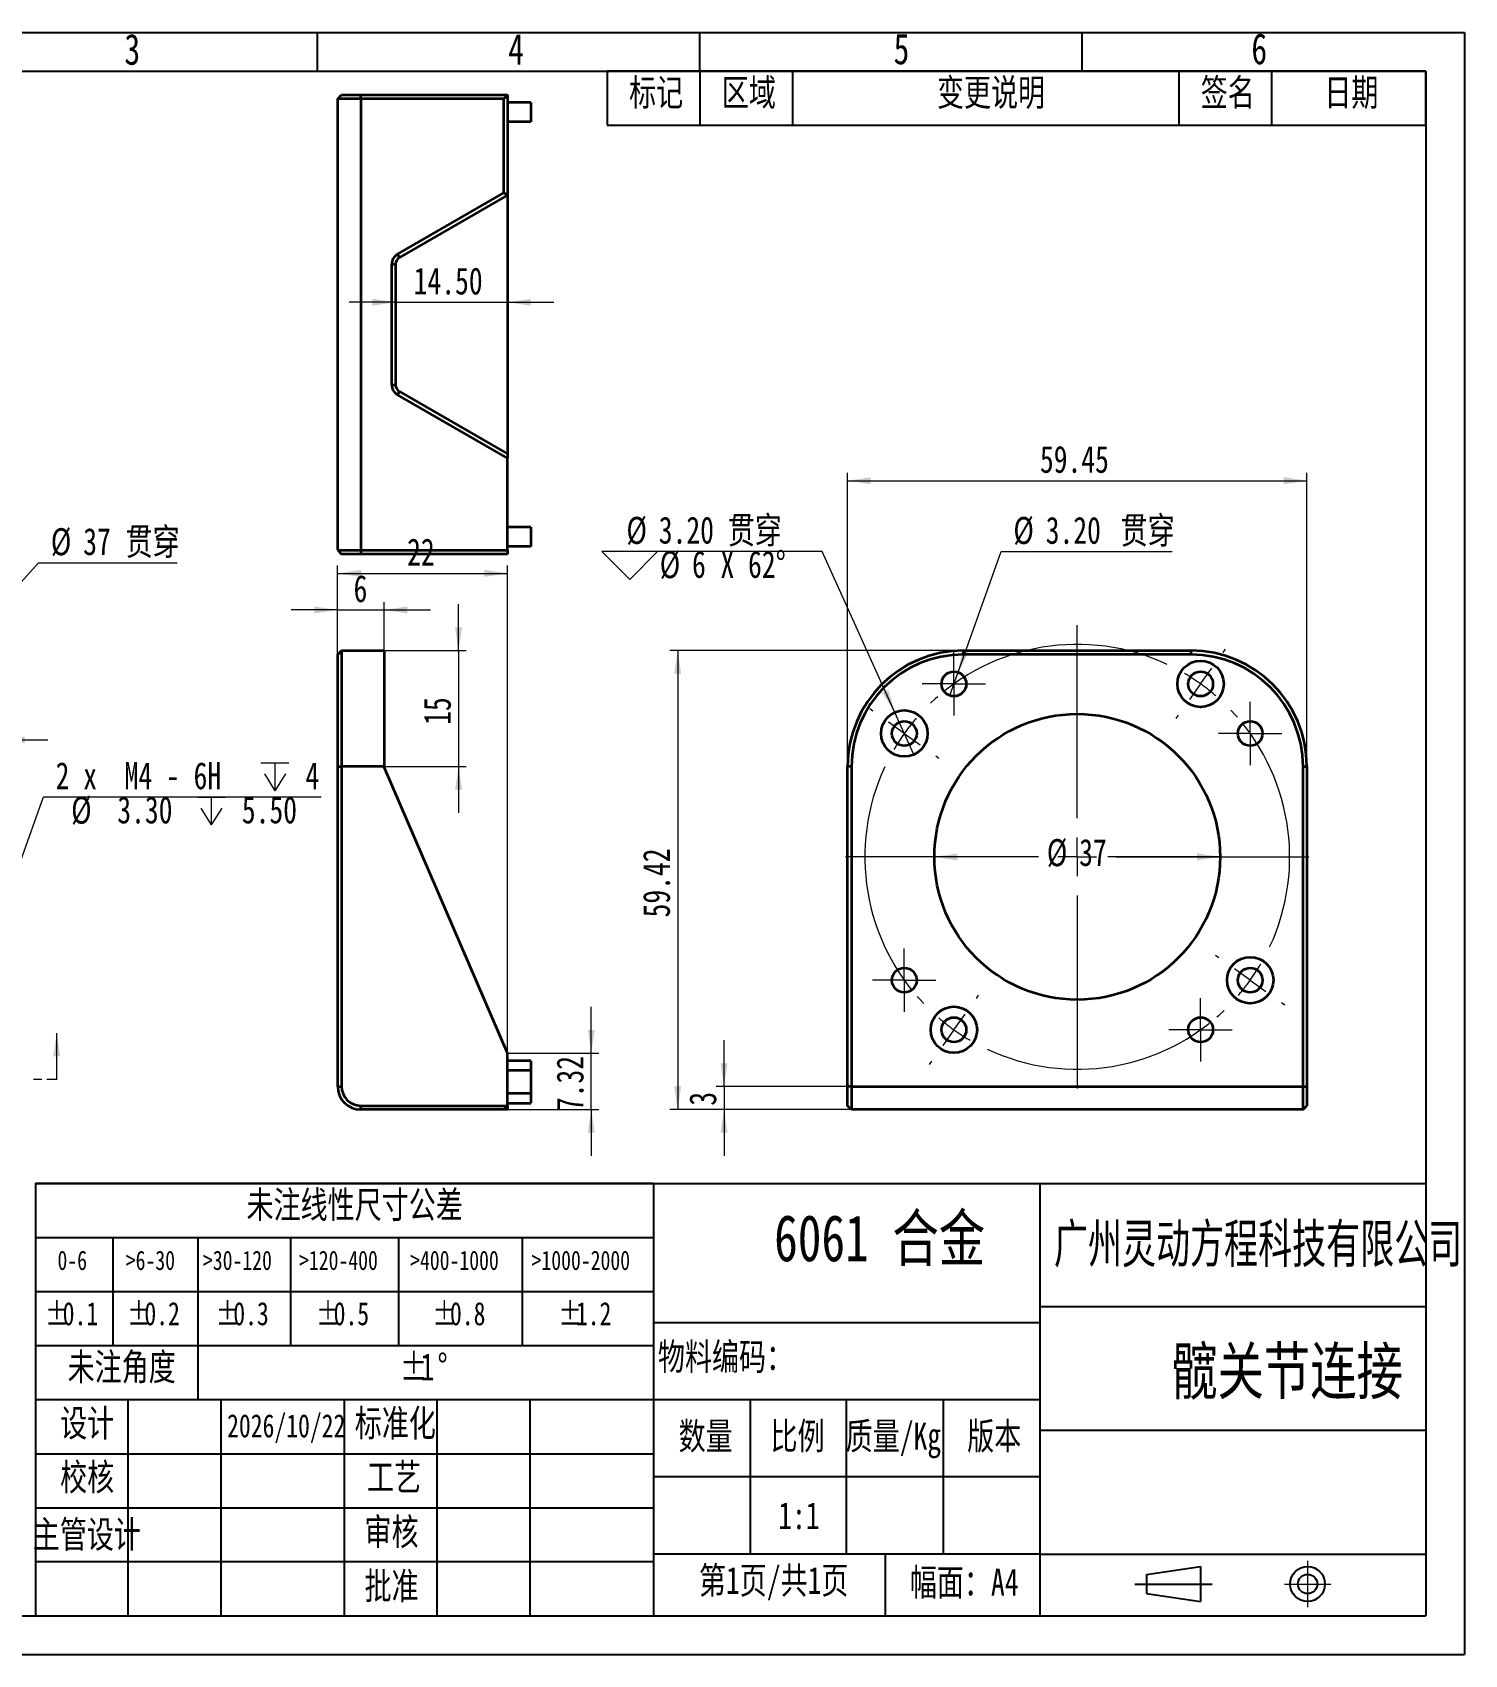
# Model space of a CAD drawing. Header units: millimetres. Extents: x 0 to 297, y 0 to 210.
# Drawn here: x 111.6 to 297, y 0 to 210 of the extents above; entities that cross this region are included whole.
import ezdxf

# ---------------------------------------------------------------- set-up
doc = ezdxf.new("R2010")
doc.units = ezdxf.units.MM
for name, pattern in [('SLD-中心线', [34.29, 30.48, -1.27, 1.27, -1.27]), ('SLD-实线', [0]), ('SLD-虚线', [1.905, 1.27, -0.635])]:
    doc.linetypes.add(name, pattern=pattern)
for name, color, linetype in [('中心线层', 1, 'SLD-中心线'), ('尺寸线层', 83, 'SLD-实线'), ('文本', 7, 'SLD-实线'), ('细实线层', 7, 'SLD-实线')]:
    doc.layers.add(name, color=color, linetype=linetype)
doc.layers.add('粗实线层', color=7, linetype='SLD-实线', lineweight=35)
doc.styles.add('SLDTEXTSTYLE0', font='长仿宋体', dxfattribs={"bigfont": 'bigfont'})
doc.styles.add('SLDTEXTSTYLE1', font='长仿宋体')
doc.styles.add('SLDTEXTSTYLE2', font='长仿宋体', dxfattribs={"width": 0.880888, "bigfont": 'bigfont'})
doc.styles.add('SLDTEXTSTYLE3', font='长仿宋体')
doc.dimstyles.new('SLDDIMSTYLE0', dxfattribs={"dimtxt": 3.5, "dimasz": 3, "dimexe": 0, "dimexo": 0.0625, "dimgap": 0.875, "dimtad": 2, "dimrnd": 1e-09, "dimzin": 12, "dimdsep": 46, "dimtxsty": 'SLDTEXTSTYLE3', "dimsah": 1, "dimcen": 0.09, "dimadec": 0, "dimazin": 3, "dimtfac": 1, "dimtmove": 0, "dimatfit": 0, "dimfxl": 0, "dimfrac": 2, "dimtolj": 1, "dimtzin": 12, "dimarcsym": 0})
doc.dimstyles.new('SLDDIMSTYLE1', dxfattribs={"dimtxt": 3.5, "dimasz": 3, "dimexe": 0, "dimexo": 0.0625, "dimgap": 0.875, "dimtad": 2, "dimrnd": 1e-09, "dimzin": 12, "dimdsep": 46, "dimtxsty": 'SLDTEXTSTYLE3', "dimsah": 1, "dimcen": 0.09, "dimadec": 0, "dimazin": 3, "dimtfac": 1, "dimtofl": 0, "dimtmove": 0, "dimatfit": 3, "dimfxl": 0, "dimfrac": 2, "dimtolj": 1, "dimtzin": 12, "dimarcsym": 0})
doc.dimstyles.new('SLDDIMSTYLE2', dxfattribs={"dimtxt": 3.5, "dimasz": 3, "dimexe": 0, "dimexo": 0.0625, "dimgap": 0.875, "dimtad": 2, "dimrnd": 1e-09, "dimzin": 12, "dimdsep": 46, "dimtxsty": 'SLDTEXTSTYLE3', "dimsah": 1, "dimcen": 0, "dimadec": 0, "dimazin": 3, "dimtfac": 1, "dimtmove": 0, "dimatfit": 3, "dimfxl": 0, "dimfrac": 2, "dimtolj": 1, "dimtzin": 12, "dimarcsym": 0})
doc.dimstyles.new('SLDDIMSTYLE3', dxfattribs={"dimtxt": 3.5, "dimasz": 3, "dimexe": 0, "dimexo": 0.0625, "dimgap": 0.875, "dimtad": 0, "dimtih": 1, "dimtoh": 1, "dimrnd": 1e-09, "dimzin": 12, "dimdsep": 46, "dimtxsty": 'SLDTEXTSTYLE3', "dimblk1": 'NONE', "dimsah": 1, "dimcen": 0, "dimadec": 0, "dimazin": 3, "dimtfac": 1, "dimtmove": 0, "dimatfit": 3, "dimldrblk": 'NONE', "dimfxl": 0, "dimfrac": 2, "dimtolj": 1, "dimtzin": 12, "dimarcsym": 0})
doc.dimstyles.new('SLDDIMSTYLE4', dxfattribs={"dimtxt": 3.5, "dimasz": 3, "dimexe": 0, "dimexo": 0.0625, "dimgap": 0.875, "dimtad": 0, "dimtih": 1, "dimtoh": 1, "dimrnd": 1e-09, "dimzin": 4, "dimdsep": 46, "dimtxsty": 'SLDTEXTSTYLE3', "dimblk1": 'NONE', "dimsah": 1, "dimcen": 0, "dimadec": 0, "dimazin": 1, "dimtfac": 1, "dimtmove": 0, "dimatfit": 3, "dimldrblk": 'NONE', "dimfxl": 0, "dimfrac": 2, "dimtolj": 1, "dimtzin": 12, "dimarcsym": 0})
doc.dimstyles.new('SLDDIMSTYLE5', dxfattribs={"dimtxt": 3.5, "dimasz": 3, "dimexe": 0, "dimexo": 0.0625, "dimgap": 0.875, "dimtad": 0, "dimtih": 1, "dimtoh": 1, "dimdec": 6, "dimrnd": 1e-09, "dimzin": 12, "dimdsep": 46, "dimtxsty": 'SLDTEXTSTYLE3', "dimblk1": 'NONE', "dimsah": 1, "dimcen": 0, "dimadec": 0, "dimazin": 3, "dimtfac": 1, "dimtmove": 0, "dimatfit": 3, "dimldrblk": 'NONE', "dimfxl": 0, "dimfrac": 2, "dimtolj": 1, "dimtzin": 12, "dimarcsym": 0})
doc.dimstyles.new('SLDDIMSTYLE8', dxfattribs={"dimtxt": 3.5, "dimasz": 3, "dimexe": 0, "dimexo": 0.0625, "dimgap": 0.875, "dimtad": 2, "dimrnd": 1e-09, "dimzin": 4, "dimdsep": 46, "dimtxsty": 'SLDTEXTSTYLE3', "dimsah": 1, "dimcen": 0.09, "dimadec": 0, "dimazin": 1, "dimtfac": 1, "dimtmove": 0, "dimatfit": 0, "dimfxl": 0, "dimfrac": 2, "dimtolj": 1, "dimtzin": 12, "dimarcsym": 0})

# ---------------------------------------------------------------- blocks, each defined once
blk = doc.blocks.new('SW_TABLEANNOTATION_0')
at = {"color": 0}
for p, q in [((0, 0), (0, -7)), ((0, 0), (12, 0)), ((0, 0), (0, -7)), ((106, 0), (0, 0)), ((12, 0), (12, -7)), ((12, 0), (24, 0)), ((24, 0), (24, -7)), ((24, 0), (74, 0)), ((74, 0), (74, -7)), ((74, 0), (86, 0)), ((86, 0), (86, -7)), ((86, 0), (106, 0)), ((106, 0), (106, -7)), ((106, -7), (106, 0)), ((0, -7), (12, -7)), ((0, -7), (106, -7)), ((12, -7), (24, -7)), ((24, -7), (74, -7)), ((74, -7), (86, -7)), ((86, -7), (106, -7))]:
    blk.add_line(p, q, dxfattribs=at)
at = {"color": 0, "char_height": 3.5, "attachment_point": 1, "style": 'SLDTEXTSTYLE0'}
for s, insert in [('标记', (2.85, -1.01)), ('区域', (14.85, -1.01)), ('变更说明', (42.7, -1.01)), ('签名', (76.85, -1.01)), ('日期', (92.85, -1.01))]:
    blk.add_mtext(s, dxfattribs=dict(at, insert=insert))
blk = doc.blocks.new('SW_TABLEANNOTATION_1')
at = {"color": 0}
for p, q in [((0, 0), (0, -7)), ((0, 0), (5, 0)), ((5, 0), (10, 0)), ((10, 0), (21, 0)), ((21, 0), (33, 0)), ((33, 0), (47, 0)), ((47, 0), (63, 0)), ((63, 0), (80, 0)), ((80, 0), (80, -7)), ((0, -7), (0, -14)), ((0, -7), (5, -7)), ((5, -7), (10, -7)), ((10, -7), (10, -14)), ((10, -7), (21, -7)), ((21, -7), (21, -14)), ((21, -7), (33, -7)), ((33, -7), (33, -14)), ((33, -7), (47, -7)), ((47, -7), (47, -14)), ((47, -7), (63, -7)), ((63, -7), (63, -14)), ((63, -7), (80, -7)), ((80, -7), (80, -14)), ((0, -14), (0, -21)), ((0, -14), (5, -14)), ((5, -14), (10, -14)), ((10, -14), (10, -21)), ((10, -14), (21, -14)), ((21, -14), (21, -21)), ((21, -14), (33, -14)), ((33, -14), (33, -21)), ((33, -14), (47, -14)), ((47, -14), (47, -21)), ((47, -14), (63, -14)), ((63, -14), (63, -21)), ((63, -14), (80, -14)), ((80, -14), (80, -21)), ((0, -21), (0, -28)), ((0, -21), (5, -21)), ((5, -21), (10, -21)), ((10, -21), (21, -21)), ((21, -21), (21, -28)), ((21, -21), (21, -28)), ((21, -21), (33, -21)), ((33, -21), (47, -21)), ((47, -21), (63, -21)), ((63, -21), (80, -21)), ((80, -21), (80, -28)), ((0, -28), (5, -28)), ((5, -28), (10, -28)), ((10, -28), (21, -28)), ((21, -28), (33, -28)), ((33, -28), (47, -28)), ((47, -28), (63, -28)), ((63, -28), (80, -28))]:
    blk.add_line(p, q, dxfattribs=at)
at = {"color": 0, "attachment_point": 1}
for s, insert, char_height, style in [('未注线性尺寸公差', (27.32, -1.01), 3.5, 'SLDTEXTSTYLE0'), ('0-6', (2.85, -8.72), 2.5, 'SLDTEXTSTYLE3'), ('>6-30', (11.69, -8.72), 2.5, 'SLDTEXTSTYLE3'), ('>30-120', (21.68, -8.72), 2.5, 'SLDTEXTSTYLE3'), ('>120-400', (34.12, -8.72), 2.5, 'SLDTEXTSTYLE3'), ('>400-1000', (48.5, -8.72), 2.5, 'SLDTEXTSTYLE3'), ('>1000-2000', (64.22, -8.72), 2.5, 'SLDTEXTSTYLE3'), ('%%p', (1.25, -15.37), 3, 'SLDTEXTSTYLE3'), ('0.1', (3.52, -15.37), 3, 'SLDTEXTSTYLE3'), ('%%p', (11.84, -15.37), 3, 'SLDTEXTSTYLE3'), ('0.2', (14.1, -15.37), 3, 'SLDTEXTSTYLE3'), ('%%p', (23.34, -15.37), 3, 'SLDTEXTSTYLE3'), ('0.3', (25.61, -15.37), 3, 'SLDTEXTSTYLE3'), ('%%p', (36.34, -15.37), 3, 'SLDTEXTSTYLE3'), ('0.5', (38.6, -15.37), 3, 'SLDTEXTSTYLE3'), ('%%p', (51.4, -15.37), 3, 'SLDTEXTSTYLE3'), ('0.8', (53.66, -15.37), 3, 'SLDTEXTSTYLE3'), ('%%p', (67.69, -15.37), 3, 'SLDTEXTSTYLE3'), ('1.2', (69.96, -15.37), 3, 'SLDTEXTSTYLE3'), ('未注角度', (4.16, -22.01), 3.5, 'SLDTEXTSTYLE0'), ('%%p', (47.19, -22.01), 3.5, 'SLDTEXTSTYLE3'), ('1', (49.84, -22.01), 3.5, 'SLDTEXTSTYLE3'), ('%%d', (52.04, -22.01), 3.5, 'SLDTEXTSTYLE3')]:
    blk.add_mtext(s, dxfattribs=dict(at, insert=insert, char_height=char_height, style=style))
blk = doc.blocks.new('_D')
at = {"layer": '尺寸线层', "linetype": 'SLD-实线', "lineweight": 18}
for p, q in [((183.95, 77.87), (183.95, 83.87)), ((173.12, 77.87), (184.95, 77.87)), ((183.95, 70.55), (183.95, 77.87)), ((173.12, 70.55), (184.95, 70.55)), ((183.95, 70.55), (183.95, 64.55))]:
    blk.add_line(p, q, dxfattribs=at)
for points in [[(183.95, 77.87), (184.4, 80.87), (183.5, 80.87)], [(183.95, 70.55), (183.5, 67.55), (184.4, 67.55)]]:
    blk.add_solid(points, dxfattribs=at)
at = {"layer": '尺寸线层', "linetype": 'SLD-实线', "lineweight": 18, "insert": (179.44, 70.35), "char_height": 3.5, "attachment_point": 1, "rotation": 90, "style": 'SLDTEXTSTYLE3'}
blk.add_mtext('7.32', dxfattribs=at)
blk = doc.blocks.new('_D_1')
at = {"layer": '尺寸线层', "linetype": 'SLD-实线', "lineweight": 18}
for p, q in [((166.77, 129.97), (166.77, 135.97)), ((157.12, 129.97), (167.77, 129.97)), ((166.77, 129.97), (166.77, 114.97)), ((157.12, 114.97), (167.77, 114.97)), ((166.77, 114.97), (166.77, 108.97))]:
    blk.add_line(p, q, dxfattribs=at)
for points in [[(166.77, 129.97), (167.22, 132.97), (166.32, 132.97)], [(166.77, 114.97), (166.32, 111.97), (167.22, 111.97)]]:
    blk.add_solid(points, dxfattribs=at)
at = {"layer": '尺寸线层', "linetype": 'SLD-实线', "lineweight": 18, "insert": (162.26, 120.36), "char_height": 3.5, "attachment_point": 1, "rotation": 90, "style": 'SLDTEXTSTYLE3'}
blk.add_mtext('15', dxfattribs=at)
blk = doc.blocks.new('_D_2')
at = {"layer": '尺寸线层', "linetype": 'SLD-实线', "lineweight": 18}
for p, q in [((151.12, 135.24), (145.12, 135.24)), ((151.12, 129.47), (151.12, 136.24)), ((151.12, 135.24), (157.12, 135.24)), ((157.12, 129.97), (157.12, 136.24)), ((157.12, 135.24), (163.12, 135.24))]:
    blk.add_line(p, q, dxfattribs=at)
for points in [[(151.12, 135.24), (148.12, 135.69), (148.12, 134.79)], [(157.12, 135.24), (160.12, 134.79), (160.12, 135.69)]]:
    blk.add_solid(points, dxfattribs=at)
at = {"layer": '尺寸线层', "linetype": 'SLD-实线', "lineweight": 18, "insert": (153.18, 139.75), "char_height": 3.5, "attachment_point": 1, "style": 'SLDTEXTSTYLE3'}
blk.add_mtext('6', dxfattribs=at)
blk = doc.blocks.new('_D_3')
at = {"layer": '尺寸线层', "linetype": 'SLD-实线', "lineweight": 18}
for p, q in [((151.12, 129.47), (151.12, 140.97)), ((173.12, 77.87), (173.12, 140.97)), ((151.12, 139.97), (173.12, 139.97))]:
    blk.add_line(p, q, dxfattribs=at)
for points in [[(151.12, 139.97), (154.12, 139.52), (154.12, 140.42)], [(173.12, 139.97), (170.12, 140.42), (170.12, 139.52)]]:
    blk.add_solid(points, dxfattribs=at)
at = {"layer": '尺寸线层', "linetype": 'SLD-实线', "lineweight": 18, "insert": (160.11, 144.49), "char_height": 3.5, "attachment_point": 1, "style": 'SLDTEXTSTYLE3'}
blk.add_mtext('22', dxfattribs=at)
blk = doc.blocks.new('_D_4')
at = {"layer": '尺寸线层', "linetype": 'SLD-实线', "lineweight": 18}
blk.add_line((265.36, 103.27), (250.81, 103.27), dxfattribs=at)
for points in [[(228.36, 103.27), (231.36, 102.82), (231.36, 103.72)], [(265.36, 103.27), (262.36, 103.72), (262.36, 102.82)]]:
    blk.add_solid(points, dxfattribs=at)
at = {"layer": '尺寸线层', "linetype": 'SLD-实线', "lineweight": 18, "char_height": 3.5, "attachment_point": 1, "style": 'SLDTEXTSTYLE3'}
for s, insert in [('%%c', (242.92, 105.57)), ('37', (247.11, 105.59))]:
    blk.add_mtext(s, dxfattribs=dict(at, insert=insert))
blk = doc.blocks.new('SW_SYMBOL_HOLE_SINK')
at = {"layer": '尺寸线层', "color": 0, "linetype": 'SLD-实线', "lineweight": 18}
for p, q in [((0, 875), (800, 75)), ((800, 75), (1600, 875))]:
    blk.add_line(p, q, dxfattribs=at)
blk = doc.blocks.new('_D_5')
at = {"layer": '尺寸线层', "linetype": 'SLD-实线', "lineweight": 18}
for p, q in [((213.82, 142.81), (185.32, 142.81)), ((223.24, 121.98), (213.82, 142.81)), ((225.71, 116.51), (223.24, 121.98))]:
    blk.add_line(p, q, dxfattribs=at)
blk.add_solid([(223.24, 121.98), (222.41, 124.9), (221.59, 124.53)], dxfattribs=at)
at = {"layer": '尺寸线层', "linetype": 'SLD-实线', "lineweight": 18, "xscale": 0.004511737089201878, "yscale": 0.004511737089201878, "zscale": 0.004511737089201878}
blk.add_blockref('SW_SYMBOL_HOLE_SINK', (185.32, 138.86), dxfattribs=at)
at = {"layer": '尺寸线层', "linetype": 'SLD-实线', "lineweight": 18, "char_height": 3.5, "attachment_point": 1}
for s, insert, style in [('%%c', (188.5, 147.29), 'SLDTEXTSTYLE3'), ('3.20 贯穿', (192.69, 147.32), 'SLDTEXTSTYLE0'), ('%%c', (192.81, 142.86), 'SLDTEXTSTYLE3'), ('6', (197, 142.89), 'SLDTEXTSTYLE3'), (' X 62°', (198.89, 142.89), 'SLDTEXTSTYLE3')]:
    blk.add_mtext(s, dxfattribs=dict(at, insert=insert, style=style))
blk = doc.blocks.new('_None')
blk = doc.blocks.new('_D_6')
at = {"layer": '尺寸线层', "linetype": 'SLD-实线', "lineweight": 18}
for p, q in [((231.43, 127.17), (237.01, 142.79)), ((237.01, 142.79), (259.16, 142.79)), ((230.36, 124.16), (231.43, 127.17))]:
    blk.add_line(p, q, dxfattribs=at)
blk.add_solid([(231.43, 127.17), (232.86, 129.84), (232.02, 130.15)], dxfattribs=at)
at = {"layer": '尺寸线层', "linetype": 'SLD-实线', "lineweight": 18, "char_height": 3.5, "attachment_point": 1}
for s, insert, style in [('%%c', (238.59, 147.28), 'SLDTEXTSTYLE3'), ('3.20', (242.78, 147.3), 'SLDTEXTSTYLE3'), (' 贯穿', (250.69, 147.3), 'SLDTEXTSTYLE0')]:
    blk.add_mtext(s, dxfattribs=dict(at, insert=insert, style=style))
blk = doc.blocks.new('_D_7')
at = {"layer": '尺寸线层', "linetype": 'SLD-实线', "lineweight": 18}
for p, q in [((232.14, 129.97), (194.14, 129.97)), ((195.14, 129.97), (195.14, 70.55)), ((217.64, 70.55), (194.14, 70.55))]:
    blk.add_line(p, q, dxfattribs=at)
for points in [[(195.14, 129.97), (194.69, 126.97), (195.59, 126.97)], [(195.14, 70.55), (195.59, 73.55), (194.69, 73.55)]]:
    blk.add_solid(points, dxfattribs=at)
at = {"layer": '尺寸线层', "linetype": 'SLD-实线', "lineweight": 18, "insert": (190.63, 95.43), "char_height": 3.5, "attachment_point": 1, "rotation": 90, "style": 'SLDTEXTSTYLE3'}
blk.add_mtext('59.42', dxfattribs=at)
blk = doc.blocks.new('_D_8')
at = {"layer": '尺寸线层', "linetype": 'SLD-实线', "lineweight": 18}
for p, q in [((201.14, 73.55), (201.14, 79.55)), ((217.14, 73.55), (200.14, 73.55)), ((201.14, 73.55), (201.14, 70.55)), ((217.64, 70.55), (200.14, 70.55)), ((201.14, 70.55), (201.14, 64.55))]:
    blk.add_line(p, q, dxfattribs=at)
for points in [[(201.14, 73.55), (201.59, 76.55), (200.69, 76.55)], [(201.14, 70.55), (200.69, 67.55), (201.59, 67.55)]]:
    blk.add_solid(points, dxfattribs=at)
at = {"layer": '尺寸线层', "linetype": 'SLD-实线', "lineweight": 18, "insert": (196.63, 71.06), "char_height": 3.5, "attachment_point": 1, "rotation": 90, "style": 'SLDTEXTSTYLE3'}
blk.add_mtext('3', dxfattribs=at)
blk = doc.blocks.new('_D_9')
at = {"layer": '尺寸线层', "linetype": 'SLD-实线', "lineweight": 18}
for p, q in [((217.14, 114.97), (217.14, 152.97)), ((217.14, 151.97), (276.59, 151.97)), ((276.59, 114.97), (276.59, 152.97))]:
    blk.add_line(p, q, dxfattribs=at)
for points in [[(217.14, 151.97), (220.14, 151.52), (220.14, 152.42)], [(276.59, 151.97), (273.59, 152.42), (273.59, 151.52)]]:
    blk.add_solid(points, dxfattribs=at)
at = {"layer": '尺寸线层', "linetype": 'SLD-实线', "lineweight": 18, "insert": (242.03, 156.49), "char_height": 3.5, "attachment_point": 1, "style": 'SLDTEXTSTYLE3'}
blk.add_mtext('59.45', dxfattribs=at)
blk = doc.blocks.new('SW_CENTERMARKSYMBOL_0')
at = {"layer": '中心线层', "color": 0, "linetype": 'SLD-中心线', "lineweight": 18}
for p, q in [((0, 2.5), (0, 4.1)), ((0, 0), (0, 2.5)), ((-2.5, 0), (-4.1, 0)), ((0, 0), (-2.5, 0)), ((0, 0), (0, -2.5)), ((0, 0), (2.5, 0)), ((2.5, 0), (4.1, 0)), ((0, -2.5), (0, -4.1))]:
    blk.add_line(p, q, dxfattribs=at)
blk = doc.blocks.new('SW_CENTERMARKSYMBOL_1')
at = {"layer": '中心线层', "color": 0, "linetype": 'SLD-中心线', "lineweight": 18}
for p, q in [((0, 2.5), (0, 4.1)), ((0, 0), (0, 2.5)), ((-2.5, 0), (-4.1, 0)), ((0, 0), (-2.5, 0)), ((0, 0), (0, -2.5)), ((0, 0), (2.5, 0)), ((2.5, 0), (4.1, 0)), ((0, -2.5), (0, -4.1))]:
    blk.add_line(p, q, dxfattribs=at)
blk = doc.blocks.new('SW_CENTERMARKSYMBOL_2')
at = {"layer": '中心线层', "color": 0, "linetype": 'SLD-中心线', "lineweight": 18}
for p, q in [((0, 2.5), (0, 4.1)), ((0, 0), (0, 2.5)), ((-2.5, 0), (-4.1, 0)), ((0, 0), (-2.5, 0)), ((0, 0), (0, -2.5)), ((0, 0), (2.5, 0)), ((2.5, 0), (4.1, 0)), ((0, -2.5), (0, -4.1))]:
    blk.add_line(p, q, dxfattribs=at)
blk = doc.blocks.new('SW_CENTERMARKSYMBOL_3')
at = {"layer": '中心线层', "color": 0, "linetype": 'SLD-中心线', "lineweight": 18}
for p, q in [((0, 2.5), (0, 4.1)), ((0, 0), (0, 2.5)), ((-2.5, 0), (-4.1, 0)), ((0, 0), (-2.5, 0)), ((0, 0), (0, -2.5)), ((0, 0), (2.5, 0)), ((2.5, 0), (4.1, 0)), ((0, -2.5), (0, -4.1))]:
    blk.add_line(p, q, dxfattribs=at)
blk = doc.blocks.new('SW_CENTERMARKSYMBOL_4')
at = {"layer": '中心线层', "color": 0, "linetype": 'SLD-中心线', "lineweight": 18}
for p, q in [((-22.39, 20.97), (-22.39, 45.97)), ((-3.52, 42.43), (-3.22, 42.84)), ((-6.42, 38.36), (-4.97, 40.39)), ((-6.42, 38.36), (-7.87, 36.32)), ((-48.85, 34.84), (-49.25, 35.13)), ((-9.32, 34.29), (-9.61, 33.88)), ((-44.78, 31.94), (-46.81, 33.39)), ((-44.78, 31.94), (-42.74, 30.49)), ((-40.71, 29.04), (-40.3, 28.74)), ((-22.39, 15.97), (-22.39, 18.47)), ((-27.39, 15.97), (-52.39, 15.97)), ((-22.39, 15.97), (-24.89, 15.97)), ((-22.39, 15.97), (-22.39, 13.47)), ((-22.39, 15.97), (-19.89, 15.97)), ((-17.39, 15.97), (7.61, 15.97)), ((-22.39, 10.97), (-22.39, -14.03)), ((-4.07, 2.9), (-4.48, 3.19)), ((0, 0), (-2.04, 1.45)), ((0, 0), (2.04, -1.45)), ((-35.45, -2.35), (-35.16, -1.94)), ((4.07, -2.9), (4.48, -3.19)), ((-38.36, -6.42), (-36.91, -4.38)), ((-38.36, -6.42), (-39.81, -8.45)), ((-41.26, -10.49), (-41.55, -10.9))]:
    blk.add_line(p, q, dxfattribs=at)
for start, end in [(64.9174, 134.0826), (54.5, 59.7087), (49.2913, 54.5), (139.2913, 144.5), (334.9174, 44.0826), (144.5, 149.7087), (154.9174, 224.0826), (319.2913, 324.5), (324.5, 329.7087), (244.9174, 314.0826), (229.2913, 234.5), (234.5, 239.7087)]:
    blk.add_arc((-22.39, 15.97), 27.5, start, end, dxfattribs=at)
blk = doc.blocks.new('_D_10')
at = {"layer": '尺寸线层', "linetype": 'SLD-实线', "lineweight": 18}
for p, q in [((104.61, 118.43), (98.61, 118.43)), ((104.61, 110.25), (104.61, 119.43)), ((104.61, 118.43), (107.61, 118.43)), ((107.61, 114.87), (107.61, 119.43)), ((107.61, 118.43), (113.61, 118.43))]:
    blk.add_line(p, q, dxfattribs=at)
for points in [[(104.61, 118.43), (101.61, 118.88), (101.61, 117.98)], [(107.61, 118.43), (110.61, 117.98), (110.61, 118.88)]]:
    blk.add_solid(points, dxfattribs=at)
at = {"layer": '尺寸线层', "linetype": 'SLD-实线', "lineweight": 18, "insert": (105.12, 122.94), "char_height": 3.5, "attachment_point": 1, "style": 'SLDTEXTSTYLE3'}
blk.add_mtext('3', dxfattribs=at)
blk = doc.blocks.new('SW_SYMBOL_HOLE_DEPTH')
at = {"layer": '尺寸线层', "color": 0, "linetype": 'SLD-实线', "lineweight": 18}
for p, q in [((0, 875), (800, 875)), ((100, 555), (400, 75)), ((400, 875), (400, 75)), ((700, 555), (400, 75))]:
    blk.add_line(p, q, dxfattribs=at)
blk = doc.blocks.new('_D_11')
at = {"layer": '尺寸线层', "linetype": 'SLD-实线', "lineweight": 18}
for p, q in [((100.44, 75.68), (113.02, 111.02)), ((113.02, 111.02), (148.99, 111.02)), ((99.34, 72.57), (100.44, 75.68))]:
    blk.add_line(p, q, dxfattribs=at)
blk.add_solid([(100.44, 75.68), (101.87, 78.35), (101.02, 78.66)], dxfattribs=at)
at = {"layer": '尺寸线层', "linetype": 'SLD-实线', "lineweight": 18, "xscale": 0.004511737089201878, "yscale": 0.004511737089201878, "zscale": 0.004511737089201878}
for p in [(141.19, 111.5), (132.96, 107.07)]:
    blk.add_blockref('SW_SYMBOL_HOLE_DEPTH', p, dxfattribs=at)
at = {"layer": '尺寸线层', "linetype": 'SLD-实线', "lineweight": 18, "char_height": 3.5, "attachment_point": 1, "style": 'SLDTEXTSTYLE3'}
for s, insert in [('2 x  M4 - 6H ', (114.61, 115.53)), (' 4', (145.16, 115.53)), ('%%c', (116.62, 111.07)), (' 3.30 ', (120.81, 111.1)), (' 5.50', (136.93, 111.1))]:
    blk.add_mtext(s, dxfattribs=dict(at, insert=insert))
blk = doc.blocks.new('_D_15')
at = {"layer": '尺寸线层', "linetype": 'SLD-实线', "lineweight": 18}
for p, q in [((90.32, 116.98), (112.4, 141.33)), ((112.4, 141.33), (130.34, 141.33)), ((65.46, 89.57), (90.32, 116.98))]:
    blk.add_line(p, q, dxfattribs=at)
blk.add_solid([(90.32, 116.98), (92.67, 118.9), (92, 119.5)], dxfattribs=at)
at = {"layer": '尺寸线层', "linetype": 'SLD-实线', "lineweight": 18, "char_height": 3.5, "attachment_point": 1}
for s, insert, style in [('%%c', (113.99, 145.82), 'SLDTEXTSTYLE3'), ('37', (118.18, 145.84), 'SLDTEXTSTYLE3'), (' 贯穿', (121.88, 145.84), 'SLDTEXTSTYLE0')]:
    blk.add_mtext(s, dxfattribs=dict(at, insert=insert, style=style))
blk = doc.blocks.new('_D_18')
at = {"layer": '尺寸线层', "linetype": 'SLD-实线', "lineweight": 18}
for p, q in [((158.62, 175.07), (152.62, 175.07)), ((158.62, 175.07), (173.12, 175.07)), ((173.12, 175.07), (179.12, 175.07))]:
    blk.add_line(p, q, dxfattribs=at)
for points in [[(158.62, 175.07), (155.62, 175.52), (155.62, 174.62)], [(173.12, 175.07), (176.12, 174.62), (176.12, 175.52)]]:
    blk.add_solid(points, dxfattribs=at)
at = {"layer": '尺寸线层', "linetype": 'SLD-实线', "lineweight": 18, "insert": (160.96, 179.58), "char_height": 3.5, "attachment_point": 1, "style": 'SLDTEXTSTYLE3'}
blk.add_mtext('14.50', dxfattribs=at)

msp = doc.modelspace()

# ---------------------------------------------------------------- linework, layer by layer
for p, q in [((0, 210), (297, 210)), ((148.5, 205), (148.5, 210)), ((198, 205), (198, 210)), ((247.5, 205), (247.5, 210)), ((297, 210), (297, 0)), ((25, 205), (292, 205)), ((292, 205), (292, 5)), ((112, 61), (292, 61)), ((112, 61), (112, 5)), ((192, 61), (192, 5)), ((242, 61), (242, 5)), ((292, 45), (242, 45)), ((192, 43), (242, 43)), ((112, 33), (192, 33)), ((124, 5), (124, 33)), ((136, 33), (136, 5)), ((152, 5), (152, 33)), ((164, 5), (164, 33)), ((176, 33), (176, 5)), ((192, 33), (242, 33)), ((204.5, 33), (204.5, 13)), ((217, 13), (217, 33)), ((229.5, 33), (229.5, 13)), ((292, 29), (242, 29)), ((112, 26), (192, 26)), ((242, 23), (192, 23)), ((112, 19), (192, 19)), ((242, 13), (192, 13)), ((222, 13), (222, 5)), ((242, 13), (292, 13)), ((192, 12), (112, 12)), ((255.8262578, 10.3842907), (262.8262578, 11.3842907)), ((262.8262578, 11.3842907), (262.8262578, 6.8842907)), ((254.3262578, 9.1342907), (264.3262578, 9.1342907)), ((255.8262578, 10.3842907), (255.8262578, 7.8842907)), ((255.8262578, 7.8842907), (262.8262578, 6.8842907)), ((25, 5), (292, 5)), ((0, 0), (297, 0))]:
    msp.add_line(p, q)
for radius in [2.25, 1.25]:
    msp.add_circle((276.6807843, 9.1342907), radius)
at = {"layer": '中心线层', "linetype": 'SLD-中心线', "lineweight": 18}
for p, q in [((276.6807843, 12.1342907), (276.6807843, 6.1342907)), ((273.6807843, 9.1342907), (279.6807843, 9.1342907))]:
    msp.add_line(p, q, dxfattribs=at)
at = {"layer": '粗实线层', "linetype": 'SLD-实线', "lineweight": 35}
for p, q in [((151.1239465, 201.4170185), (151.6239465, 201.9170185)), ((151.6239465, 201.9170185), (154.1239465, 201.9170185)), ((154.1239465, 201.4170185), (154.1239465, 201.9170185)), ((154.1239465, 201.9170185), (173.1239465, 201.9170185)), ((172.6239465, 201.4170185), (173.1239465, 201.9170185)), ((173.1239465, 201.9170185), (173.1239465, 188.9349677)), ((154.1239465, 201.4170185), (151.1239465, 201.4170185)), ((151.1239465, 142.9666013), (151.1239465, 201.4170185)), ((154.1239465, 201.4170185), (154.1239465, 142.9666013)), ((172.6239465, 201.4170185), (154.1239465, 201.4170185)), ((172.6239465, 189.2236429), (172.6239465, 201.4170185)), ((176.1239465, 200.9418099), (173.1239465, 200.9418099)), ((176.1239465, 200.9418099), (176.1239465, 198.4418099)), ((176.1239465, 198.4418099), (173.1239465, 198.4418099)), ((158.8739465, 181.2850767), (172.6239465, 189.2236429)), ((172.6239465, 189.2236429), (173.1239465, 188.9349677)), ((173.1239465, 188.9349677), (159.1239465, 180.852064)), ((173.1239465, 188.9349677), (173.1239465, 155.4486521)), ((158.8739465, 181.2850767), (159.1239465, 180.852064)), ((158.1239465, 164.3975813), (158.1239465, 179.9860386)), ((158.1239465, 179.9860386), (158.6239465, 179.9860386)), ((158.6239465, 179.9860386), (158.6239465, 164.3975813)), ((158.1239465, 164.3975813), (158.6239465, 164.3975813)), ((158.8739465, 163.0985432), (159.1239465, 163.5315559)), ((173.1239465, 154.8713018), (158.8739465, 163.0985432)), ((159.1239465, 163.5315559), (173.1239465, 155.4486521)), ((173.1239465, 155.4486521), (173.1239465, 154.8713018)), ((173.1239465, 142.9666013), (173.1239465, 154.8713018)), ((176.1239465, 145.9418099), (173.1239465, 145.9418099)), ((176.1239465, 145.9418099), (176.1239465, 143.4418099)), ((151.1239465, 142.9666013), (154.1239465, 142.9666013)), ((151.1239465, 142.9666013), (151.6239465, 142.4666013)), ((154.1239465, 142.9666013), (173.1239465, 142.9666013)), ((154.1239465, 142.9666013), (154.1239465, 142.4666013)), ((176.1239465, 143.4418099), (173.1239465, 143.4418099)), ((173.1239465, 142.9666013), (173.1239465, 142.4666013)), ((154.1239465, 142.4666013), (151.6239465, 142.4666013)), ((173.1239465, 142.4666013), (154.1239465, 142.4666013)), ((151.1239465, 129.4740085), (151.6239465, 129.9740085)), ((151.1239465, 114.9740085), (151.1239465, 129.4740085)), ((151.6239465, 129.9740085), (151.6239465, 114.9740085)), ((151.6239465, 129.9740085), (157.1239465, 129.9740085)), ((157.1239465, 129.9740085), (157.1239465, 114.9740085)), ((232.1389477, 129.4740085), (232.1389477, 129.9740085)), ((232.1389477, 129.9740085), (261.5893649, 129.9740085)), ((261.5893649, 129.4740085), (232.1389477, 129.4740085)), ((261.5893649, 129.4740085), (261.5893649, 129.9740085)), ((151.1239465, 114.9740085), (151.6239465, 114.9740085)), ((151.1239465, 73.5540085), (151.1239465, 114.9740085)), ((151.6239465, 114.9740085), (151.6239465, 73.5540085)), ((157.1239465, 114.9740085), (151.6239465, 114.9740085)), ((157.1239465, 114.8740085), (157.1239465, 114.9740085)), ((173.1239465, 77.8740085), (157.1239465, 114.8740085)), ((217.6389477, 114.9740085), (217.1389477, 114.9740085)), ((217.1389477, 73.5540085), (217.1389477, 114.9740085)), ((217.6389477, 114.9740085), (217.6389477, 73.5540085)), ((276.0893649, 73.5540085), (276.0893649, 114.9740085)), ((276.0893649, 114.9740085), (276.5893649, 114.9740085)), ((276.5893649, 114.9740085), (276.5893649, 73.5540085)), ((173.1239465, 71.0540085), (173.1239465, 77.8740085)), ((176.1239465, 76.8740085), (173.1239465, 76.8740085)), ((176.1239465, 75.6240085), (173.1239465, 75.6240085)), ((176.1239465, 76.8740085), (176.1239465, 75.6240085)), ((176.1239465, 75.6240085), (176.1239465, 72.6240085)), ((151.1239465, 73.5540085), (151.6239465, 73.5540085)), ((217.1389477, 71.0540085), (217.1389477, 73.5540085)), ((217.6389477, 73.5540085), (217.1389477, 73.5540085)), ((217.6389477, 73.5540085), (217.6389477, 70.5540085)), ((217.6389477, 73.5540085), (276.0893649, 73.5540085)), ((276.0893649, 70.5540085), (276.0893649, 73.5540085)), ((276.0893649, 73.5540085), (276.5893649, 73.5540085)), ((276.5893649, 73.5540085), (276.5893649, 71.0540085)), ((176.1239465, 72.6240085), (173.1239465, 72.6240085)), ((176.1239465, 72.6240085), (176.1239465, 71.3740085)), ((154.1239465, 70.5540085), (154.1239465, 71.0540085)), ((154.1239465, 71.0540085), (173.1239465, 71.0540085)), ((172.6239465, 70.5540085), (154.1239465, 70.5540085)), ((172.6239465, 70.5540085), (173.1239465, 71.0540085)), ((173.1239465, 70.5540085), (172.6239465, 70.5540085)), ((173.1239465, 71.3740085), (176.1239465, 71.3740085)), ((173.1239465, 71.0540085), (173.1239465, 70.5540085)), ((217.6389477, 70.5540085), (217.1389477, 71.0540085)), ((276.0893649, 70.5540085), (217.6389477, 70.5540085)), ((276.0893649, 70.5540085), (276.5893649, 71.0540085))]:
    msp.add_line(p, q, dxfattribs=at)
for centre, radius in [((262.8334876, 125.6621852), 3), ((230.894825, 125.6621852), 1.6), ((262.8334876, 125.6621852), 1.6), ((224.4759796, 119.2433398), 3), ((224.4759796, 119.2433398), 1.6), ((246.8641563, 103.2740085), 18.5), ((269.2523331, 119.2433398), 1.6), ((269.2523331, 87.3046772), 3), ((224.4759796, 87.3046772), 1.6), ((269.2523331, 87.3046772), 1.6), ((230.894825, 80.8858317), 3), ((230.894825, 80.8858317), 1.6), ((262.8334876, 80.8858317), 1.6)]:
    msp.add_circle(centre, radius, dxfattribs=at)
for centre, radius, start, end in [((159.6239465, 179.9860386), 1.5, 120, 180), ((159.6239465, 179.9860386), 1, 120, 180), ((159.6239465, 164.3975813), 1.5, 180, 240), ((159.6239465, 164.3975813), 1, 180, 240), ((232.1389477, 114.9740085), 15, 90, 180), ((232.1389477, 114.9740085), 14.5, 90, 180), ((261.5893649, 114.9740085), 15, 0, 90), ((261.5893649, 114.9740085), 14.5, 0, 90), ((154.1239465, 73.5540085), 3, 180, 270), ((154.1239465, 73.5540085), 2.5, 180, 270)]:
    msp.add_arc(centre, radius, start, end, dxfattribs=at)
at = {"layer": '细实线层', "linetype": 'SLD-实线', "lineweight": 18}
msp.add_line((114.7483961, 74.4640085), (114.7483961, 80.4640085), dxfattribs=at)
at = {"layer": '细实线层', "linetype": 'SLD-虚线', "lineweight": 18}
msp.add_line((114.7483961, 74.4640085), (111.7483961, 74.4640085), dxfattribs=at)
msp.add_solid([(114.7483961, 80.4640085), (114.2983961, 77.4640085), (115.1983961, 77.4640085)], dxfattribs=at)

# ---------------------------------------------------------------- block references
for name, p in [('SW_TABLEANNOTATION_0', (186, 205)), ('SW_TABLEANNOTATION_1', (112.0007917, 61.0070374))]:
    msp.add_blockref(name, p)
at = {"layer": '中心线层', "linetype": 'SLD-中心线', "lineweight": 18}
for name, p in [('SW_CENTERMARKSYMBOL_4', (269.2523331, 87.3046772)), ('SW_CENTERMARKSYMBOL_2', (230.894825, 125.6621852)), ('SW_CENTERMARKSYMBOL_3', (269.2523331, 119.2433398)), ('SW_CENTERMARKSYMBOL_0', (224.4759796, 87.3046772)), ('SW_CENTERMARKSYMBOL_1', (262.8334876, 80.8858317))]:
    msp.add_blockref(name, p, dxfattribs=at)

# ---------------------------------------------------------------- texts
at = {"layer": '文本', "linetype": 'SLD-实线', "lineweight": 18}
for s, insert, char_height, attachment_point, style in [('3', (123.5175808, 209.8118264), 4, 1, 'SLDTEXTSTYLE1'), ('4', (173.1918527, 209.8118264), 4, 1, 'SLDTEXTSTYLE1'), ('5', (223.0885135, 209.8869199), 4, 1, 'SLDTEXTSTYLE1'), ('6', (269.4005369, 209.8869199), 4, 1, 'SLDTEXTSTYLE1'), ('6061 合金', (221.2780126, 56.9220768), 6, 2, 'SLDTEXTSTYLE0'), ('广州灵动方程科技有限公司', (243.8452362, 55.7191205), 5, 1, 'SLDTEXTSTYLE2'), ('物料编码：', (192.5793345, 40.3195042), 3.5, 1, 'SLDTEXTSTYLE0'), ('髋关节连接', (274.0235213, 39.7103889), 6, 2, 'SLDTEXTSTYLE0'), ('设计', (115.1949698, 31.720886), 3.5, 1, 'SLDTEXTSTYLE0'), ('标准化', (153.3356757, 31.720886), 3.5, 1, 'SLDTEXTSTYLE0'), ('2026/10/22', (136.8092551, 31.1194075), 3, 1, 'SLDTEXTSTYLE3'), ('数量', (195.2585289, 30.0414095), 3.5, 1, 'SLDTEXTSTYLE0'), ('比例', (207.152454, 30.0414095), 3.5, 1, 'SLDTEXTSTYLE0'), ('质量/Kg', (216.8820442, 30.0414095), 3.5, 1, 'SLDTEXTSTYLE0'), ('版本', (232.6177463, 30.0414095), 3.5, 1, 'SLDTEXTSTYLE0'), ('校核', (115.1949698, 24.7385796), 3.5, 1, 'SLDTEXTSTYLE0'), ('工艺', (154.9106756, 24.7385796), 3.5, 1, 'SLDTEXTSTYLE0'), ('1:1', (208.1559731, 19.7390396), 3.5, 1, 'SLDTEXTSTYLE3'), ('主管设计', (111.6496572, 17.3105139), 3.5, 1, 'SLDTEXTSTYLE0'), ('审核', (154.6002507, 17.6531181), 3.5, 1, 'SLDTEXTSTYLE0'), ('批准', (154.6002507, 10.6498996), 3.5, 1, 'SLDTEXTSTYLE0'), ('第1页/共1页', (197.8882411, 11.3598807), 3.5, 1, 'SLDTEXTSTYLE0'), ('幅面：A4', (225.1925109, 11.1164645), 3.5, 1, 'SLDTEXTSTYLE0')]:
    msp.add_mtext(s, dxfattribs=dict(at, insert=insert, char_height=char_height, attachment_point=attachment_point, style=style))

# ---------------------------------------------------------------- dimensions: what is measured, and where the dimension line sits
at = {"layer": '尺寸线层', "linetype": 'SLD-实线', "lineweight": 18}
for base, p1, p2, dimstyle, picture, middle in [((173.1239465, 175.0654528), (158.6239465, 179.9860386), (173.1239465, 154.8713018), 'SLDDIMSTYLE8', '_D_18', (165.8739465, 175.0654528)), ((276.5893649, 151.9740085), (217.1389477, 114.9740085), (276.5893649, 114.9740085), 'SLDDIMSTYLE1', '_D_9', (246.8641563, 151.9740085)), ((173.1239465, 139.9740085), (151.1239465, 129.4740085), (173.1239465, 77.8740085), 'SLDDIMSTYLE1', '_D_3', (162.1239465, 139.9740085)), ((157.1239465, 135.2422973), (151.1239465, 129.4740085), (157.1239465, 129.9740085), 'SLDDIMSTYLE0', '_D_2', (154.1239465, 135.2422973)), ((107.614346, 118.427886), (104.614346, 110.2490085), (107.614346, 114.8740085), 'SLDDIMSTYLE0', '_D_10', (106.114346, 118.427886))]:
    dim = msp.add_linear_dim(base=base, p1=p1, p2=p2, dimstyle=dimstyle, dxfattribs=at)
    dim.commit()
    dim.dimension.update_dxf_attribs({"geometry": picture, "text_midpoint": middle, "dimtype": 160})
for p1, p2, text, dimstyle, picture, middle in [((225.711645, 116.509637), (223.2403141, 121.9770425), '%%c3.20 贯穿\\P{\\fGDT;w}<> X 62°', 'SLDDIMSTYLE3', '_D_5', (198.7775497, 142.7827775)), ((230.3571427, 124.1552354), (231.4325074, 127.169135), '<> 贯穿', 'SLDDIMSTYLE4', '_D_6', (248.8752662, 144.984875)), ((65.4614095, 89.5699368), (90.3168653, 116.9780801), '<> 贯穿', 'SLDDIMSTYLE3', '_D_15', (122.1658378, 143.520798))]:
    dim = msp.add_diameter_dim_2p(p1=p1, p2=p2, text=text, dimstyle=dimstyle, dxfattribs=at)
    dim.commit()
    dim.dimension.update_dxf_attribs({"geometry": picture, "text_midpoint": middle, "dimtype": 163})
for base, p1, p2, dimstyle, picture, middle in [((166.7743627, 114.9740085), (157.1239465, 129.9740085), (157.1239465, 114.9740085), 'SLDDIMSTYLE0', '_D_1', (166.7743627, 122.4740085)), ((195.1389477, 70.5540085), (232.1389477, 129.9740085), (217.6389477, 70.5540085), 'SLDDIMSTYLE1', '_D_7', (195.1389477, 100.2640085)), ((183.9517199, 77.8740085), (173.1239465, 70.5540085), (173.1239465, 77.8740085), 'SLDDIMSTYLE0', '_D', (183.9517199, 74.2140085)), ((201.1389477, 70.5540085), (217.1389477, 73.5540085), (217.6389477, 70.5540085), 'SLDDIMSTYLE0', '_D_8', (201.1389477, 72.0540085))]:
    dim = msp.add_linear_dim(base=base, p1=p1, p2=p2, angle=90, dimstyle=dimstyle, dxfattribs=at)
    dim.commit()
    dim.dimension.update_dxf_attribs({"geometry": picture, "text_midpoint": middle, "dimtype": 160})
dim = msp.add_diameter_dim_2p(p1=(99.3359968, 72.5694875), p2=(100.442278, 75.6785294), text='2 x  M4 - 6H {\\fGDT;x} 4\\P%%c 3.30 {\\fGDT;x} 5.50\\P', dimstyle='SLDDIMSTYLE5', override={"dimpost": '<>'}, dxfattribs=at)
dim.commit()
dim.dimension.update_dxf_attribs({"geometry": '_D_11', "text_midpoint": (131.7996451, 110.9943608), "dimtype": 163})
dim = msp.add_diameter_dim_2p(p1=(265.3641563, 103.2740085), p2=(228.3641563, 103.2740085), dimstyle='SLDDIMSTYLE2', dxfattribs=at)
dim.commit()
dim.dimension.update_dxf_attribs({"geometry": '_D_4', "text_midpoint": (246.8641663, 103.2740185), "dimtype": 163})

doc.saveas('drawing.dxf')
